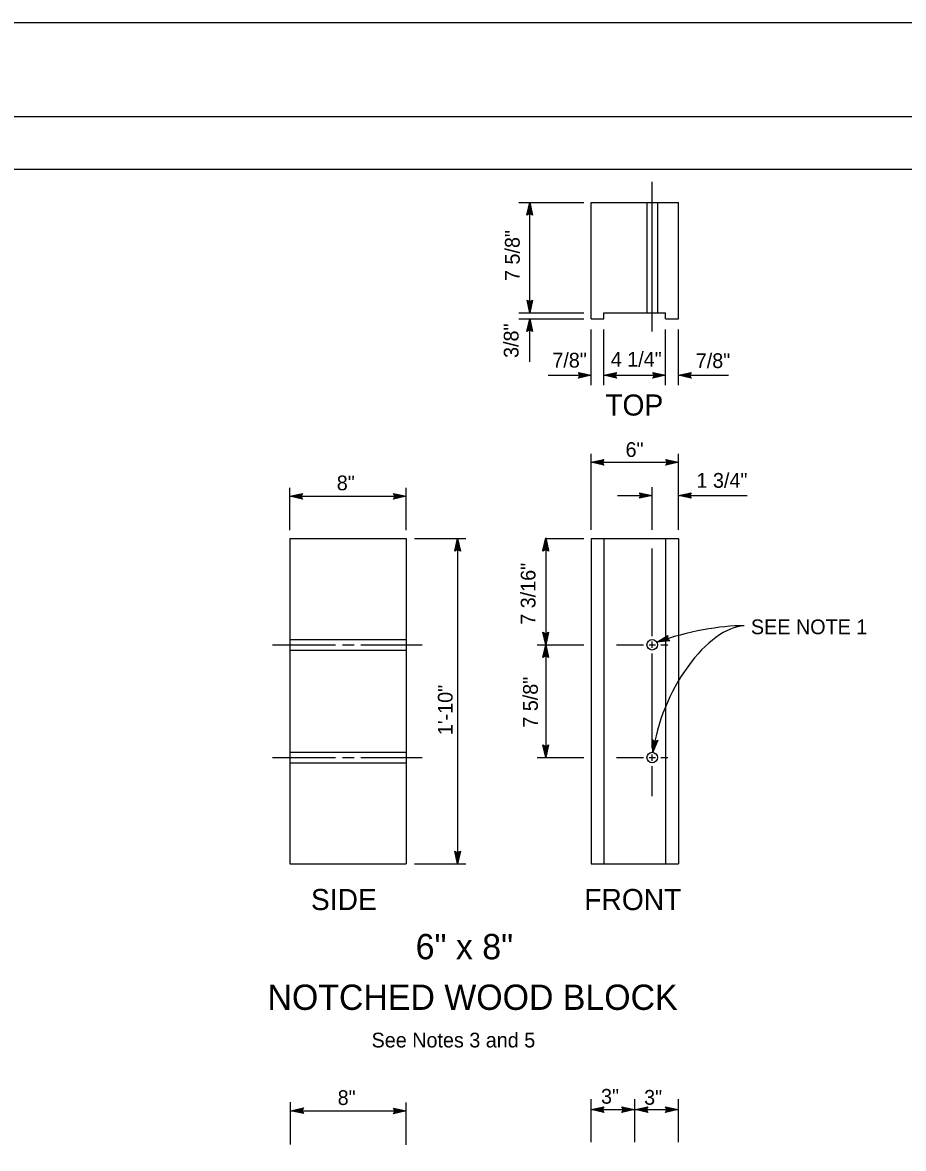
# Model space of a CAD drawing. Extents: x -894 to 866, y -476 to 714.
# Drawn here: x -411 to 7, y 180 to 714 of the extents above; entities that cross this region are included whole.
import ezdxf

# ---------------------------------------------------------------- set-up
doc = ezdxf.new("R2010")
doc.units = 0
for name, color, linetype in [('10 Sheet Format', 7, 'Continuous'), ('56 Stage 3 Anno', 7, 'Continuous'), ('57 Undefined', 7, 'Continuous'), ('60 Nongeo Data', 7, 'Continuous')]:
    doc.layers.add(name, color=color, linetype=linetype)

msp = doc.modelspace()

# ---------------------------------------------------------------- linework, layer by layer
at = {"layer": '10 Sheet Format'}
for p, q in [((-863.43, 668.96), (836.57, 668.96)), ((-813.45, 643.96), (811.55, 643.96))]:
    msp.add_line(p, q, dxfattribs=at)
for points in [[(-894.04, 713.56), (865.96, 713.56), (865.96, -476.44), (-894.04, -476.44)], [(-863.43, 668.96), (836.57, 668.96), (836.57, -431.04), (-863.43, -431.04)]]:
    msp.add_lwpolyline(points, close=True, dxfattribs=at)
at = {"layer": '56 Stage 3 Anno'}
for p, q in [((-112.38, 567.09), (-112.38, 637.95)), ((-175.52, 628.23), (-144.86, 628.23)), ((-171.73, 622.23), (-170.39, 628.23)), ((-171.37, 622.45), (-170.39, 626.85)), ((-171.01, 622.68), (-170.39, 625.47)), ((-170.39, 575.87), (-170.39, 628.23)), ((-170.39, 628.23), (-170.39, 628.23)), ((-170.39, 628.23), (-169.06, 622.23)), ((-170.39, 626.84), (-169.42, 622.47)), ((-170.39, 625.47), (-169.77, 622.65)), ((-170.39, 623.03), (-171.73, 622.23)), ((-171.73, 622.23), (-171.73, 622.23)), ((-170.67, 622.86), (-170.39, 624.09)), ((-170.39, 624.09), (-170.12, 622.88)), ((-169.06, 622.23), (-170.39, 623.03)), ((-169.06, 622.23), (-169.06, 622.23)), ((-170.39, 575.87), (-171.72, 581.87)), ((-171.72, 581.87), (-171.72, 581.87)), ((-171.72, 581.87), (-170.39, 581.07)), ((-170.39, 577.26), (-171.36, 581.64)), ((-170.39, 578.64), (-171.01, 581.46)), ((-170.39, 580.02), (-170.65, 581.23)), ((-170.39, 581.07), (-169.05, 581.87)), ((-169.05, 581.87), (-170.39, 575.87)), ((-169.41, 581.66), (-170.39, 577.25)), ((-169.77, 581.42), (-170.39, 578.64)), ((-170.11, 581.25), (-170.39, 580.02)), ((-169.05, 581.87), (-169.05, 581.87)), ((-175.52, 575.87), (-144.86, 575.87)), ((-175.52, 573.12), (-144.86, 573.12)), ((-171.73, 567.12), (-170.39, 573.12)), ((-171.37, 567.33), (-170.39, 571.74)), ((-170.39, 575.87), (-170.39, 575.87)), ((-170.39, 552.73), (-170.39, 573.12)), ((-170.39, 573.12), (-170.39, 573.12)), ((-170.39, 573.12), (-169.06, 567.12)), ((-170.39, 571.73), (-169.42, 567.35)), ((-170.39, 567.92), (-171.73, 567.12)), ((-171.73, 567.12), (-171.73, 567.12)), ((-171.01, 567.57), (-170.39, 570.35)), ((-170.67, 567.74), (-170.39, 568.97)), ((-170.39, 570.35), (-169.77, 567.53)), ((-170.39, 568.97), (-170.12, 567.76)), ((-169.06, 567.12), (-170.39, 567.92)), ((-169.06, 567.12), (-169.06, 567.12)), ((-141.32, 541.58), (-141.32, 568.04)), ((-135.25, 541.58), (-135.25, 568.04)), ((-106.04, 541.58), (-106.04, 568.04)), ((-99.98, 541.58), (-99.98, 568.04)), ((-161.7, 546.3), (-141.32, 546.3)), ((-146.52, 546.3), (-147.32, 547.64)), ((-147.32, 547.64), (-147.32, 547.64)), ((-147.32, 547.64), (-141.32, 546.3)), ((-141.32, 546.3), (-147.32, 544.97)), ((-147.32, 544.97), (-146.52, 546.3)), ((-147.32, 544.97), (-147.32, 544.97)), ((-147.1, 547.28), (-142.7, 546.3)), ((-142.71, 546.29), (-147.08, 545.33)), ((-144.08, 546.3), (-146.9, 545.67)), ((-146.87, 546.92), (-144.08, 546.3)), ((-146.69, 546.57), (-145.46, 546.3)), ((-145.46, 546.3), (-146.67, 546.03)), ((-141.32, 546.3), (-141.32, 546.3)), ((-135.25, 546.3), (-129.25, 547.63)), ((-135.25, 546.3), (-106.04, 546.3)), ((-129.25, 544.96), (-135.25, 546.3)), ((-135.25, 546.3), (-135.25, 546.3)), ((-129.47, 545.31), (-133.87, 546.3)), ((-133.86, 546.3), (-129.49, 547.27)), ((-132.49, 546.3), (-129.67, 546.92)), ((-129.7, 545.67), (-132.49, 546.3)), ((-131.11, 546.29), (-129.9, 546.56)), ((-129.88, 546.02), (-131.11, 546.29)), ((-129.25, 547.63), (-130.05, 546.3)), ((-130.05, 546.3), (-129.25, 544.96)), ((-129.25, 547.63), (-129.25, 547.63)), ((-129.25, 544.96), (-129.25, 544.96)), ((-111.24, 546.3), (-112.04, 547.64)), ((-112.04, 547.64), (-112.04, 547.64)), ((-112.04, 547.64), (-106.04, 546.3)), ((-106.04, 546.3), (-112.04, 544.97)), ((-112.04, 544.97), (-111.24, 546.3)), ((-112.04, 544.97), (-112.04, 544.97)), ((-111.83, 547.28), (-107.42, 546.3)), ((-107.43, 546.29), (-111.81, 545.33)), ((-108.81, 546.3), (-111.63, 545.67)), ((-111.59, 546.92), (-108.81, 546.3)), ((-111.42, 546.57), (-110.19, 546.3)), ((-110.19, 546.3), (-111.4, 546.03)), ((-106.04, 546.3), (-106.04, 546.3)), ((-99.98, 546.3), (-93.98, 547.63)), ((-99.98, 546.3), (-76.2, 546.3)), ((-93.98, 544.96), (-99.98, 546.3)), ((-99.98, 546.3), (-99.98, 546.3)), ((-94.2, 545.31), (-98.6, 546.3)), ((-98.59, 546.3), (-94.21, 547.27)), ((-97.22, 546.3), (-94.39, 546.92)), ((-94.43, 545.67), (-97.22, 546.3)), ((-95.84, 546.29), (-94.63, 546.56)), ((-94.61, 546.02), (-95.84, 546.29)), ((-93.98, 547.63), (-94.78, 546.3)), ((-94.78, 546.3), (-93.98, 544.96)), ((-93.98, 547.63), (-93.98, 547.63)), ((-93.98, 544.96), (-93.98, 544.96)), ((-141.32, 472.95), (-141.32, 508.99)), ((-99.98, 472.95), (-99.98, 508.99)), ((-141.32, 505.05), (-135.32, 506.38)), ((-141.32, 505.05), (-99.98, 505.05)), ((-135.32, 503.71), (-141.32, 505.05)), ((-141.32, 505.05), (-141.32, 505.05)), ((-135.53, 504.06), (-139.94, 505.05)), ((-139.93, 505.05), (-135.55, 506.02)), ((-138.55, 505.05), (-135.73, 505.67)), ((-135.77, 504.42), (-138.55, 505.05)), ((-137.17, 505.05), (-135.96, 505.31)), ((-135.94, 504.77), (-137.17, 505.05)), ((-135.32, 506.38), (-136.12, 505.05)), ((-136.12, 505.05), (-135.32, 503.71)), ((-135.32, 506.38), (-135.32, 506.38)), ((-135.32, 503.71), (-135.32, 503.71)), ((-105.18, 505.05), (-105.98, 506.39)), ((-105.98, 506.39), (-105.98, 506.39)), ((-105.98, 506.39), (-99.98, 505.05)), ((-99.98, 505.05), (-105.98, 503.72)), ((-105.98, 503.72), (-105.18, 505.05)), ((-105.98, 503.72), (-105.98, 503.72)), ((-105.76, 506.03), (-101.36, 505.05)), ((-101.37, 505.05), (-105.74, 504.08)), ((-102.74, 505.05), (-105.57, 504.42)), ((-105.53, 505.67), (-102.74, 505.05)), ((-105.35, 505.33), (-104.12, 505.05)), ((-104.12, 505.05), (-105.33, 504.78)), ((-99.98, 505.05), (-99.98, 505.05)), ((-284.07, 472.88), (-284.07, 492.89)), ((-228.95, 472.88), (-228.95, 492.89)), ((-112.38, 472.95), (-112.38, 493.3)), ((-284.07, 488.95), (-278.07, 490.28)), ((-284.07, 488.95), (-228.95, 488.95)), ((-278.07, 487.61), (-284.07, 488.95)), ((-284.07, 488.95), (-284.07, 488.95)), ((-278.29, 487.97), (-282.69, 488.95)), ((-282.68, 488.95), (-278.31, 489.92)), ((-281.31, 488.95), (-278.48, 489.57)), ((-278.52, 488.33), (-281.31, 488.95)), ((-279.93, 488.95), (-278.72, 489.22)), ((-278.7, 488.67), (-279.93, 488.95)), ((-278.07, 490.28), (-278.87, 488.95)), ((-278.87, 488.95), (-278.07, 487.61)), ((-278.07, 490.28), (-278.07, 490.28)), ((-278.07, 487.61), (-278.07, 487.61)), ((-234.15, 488.95), (-234.95, 490.29)), ((-234.95, 490.29), (-234.95, 490.29)), ((-234.95, 490.29), (-228.95, 488.95)), ((-228.95, 488.95), (-234.95, 487.62)), ((-234.95, 487.62), (-234.15, 488.95)), ((-234.95, 487.62), (-234.95, 487.62)), ((-234.74, 489.93), (-230.33, 488.95)), ((-230.35, 488.95), (-234.72, 487.98)), ((-231.72, 488.95), (-234.54, 488.33)), ((-234.5, 489.57), (-231.72, 488.95)), ((-234.33, 489.23), (-233.1, 488.95)), ((-233.1, 488.95), (-234.31, 488.69)), ((-228.95, 488.95), (-228.95, 488.95)), ((-128.82, 489.3), (-112.38, 489.3)), ((-117.58, 489.3), (-118.38, 490.64)), ((-118.38, 490.64), (-118.38, 490.64)), ((-118.38, 490.64), (-112.38, 489.3)), ((-112.38, 489.3), (-118.38, 487.97)), ((-118.38, 487.97), (-117.58, 489.3)), ((-118.38, 487.97), (-118.38, 487.97)), ((-118.16, 490.29), (-113.76, 489.3)), ((-113.77, 489.3), (-118.15, 488.33)), ((-115.14, 489.3), (-117.97, 488.68)), ((-117.93, 489.93), (-115.14, 489.3)), ((-117.75, 489.58), (-116.52, 489.3)), ((-116.52, 489.3), (-117.73, 489.04)), ((-112.38, 489.3), (-112.38, 489.3)), ((-99.98, 489.3), (-93.98, 490.63)), ((-99.98, 489.3), (-67.33, 489.3)), ((-93.98, 487.96), (-99.98, 489.3)), ((-99.98, 489.3), (-99.98, 489.3)), ((-94.2, 488.32), (-98.6, 489.3)), ((-98.59, 489.3), (-94.21, 490.27)), ((-97.22, 489.3), (-94.39, 489.93)), ((-94.43, 488.68), (-97.22, 489.3)), ((-95.84, 489.3), (-94.63, 489.57)), ((-94.61, 489.02), (-95.84, 489.3)), ((-93.98, 490.63), (-94.78, 489.3)), ((-94.78, 489.3), (-93.98, 487.96)), ((-93.98, 490.63), (-93.98, 490.63)), ((-93.98, 487.96), (-93.98, 487.96)), ((-225.02, 468.95), (-200.69, 468.95)), ((-205.97, 462.98), (-204.63, 468.98)), ((-205.97, 462.95), (-204.63, 468.95)), ((-205.61, 463.2), (-204.63, 467.6)), ((-205.61, 463.16), (-204.63, 467.57)), ((-205.25, 463.43), (-204.63, 466.22)), ((-205.25, 463.4), (-204.63, 466.18)), ((-204.91, 463.61), (-204.63, 464.84)), ((-204.91, 463.57), (-204.63, 464.8)), ((-204.63, 468.98), (-204.63, 468.98)), ((-204.63, 468.98), (-203.3, 462.98)), ((-204.63, 468.95), (-204.63, 314.62)), ((-204.63, 468.95), (-204.63, 468.95)), ((-204.63, 468.95), (-203.3, 462.95)), ((-204.63, 467.59), (-203.66, 463.21)), ((-204.63, 467.56), (-203.66, 463.18)), ((-204.63, 466.22), (-204.01, 463.39)), ((-204.63, 466.18), (-204.01, 463.36)), ((-204.63, 464.84), (-204.37, 463.63)), ((-204.63, 464.8), (-204.37, 463.59)), ((-164.18, 463.19), (-162.84, 469.19)), ((-164.18, 462.95), (-162.84, 468.95)), ((-163.83, 463.41), (-162.84, 467.81)), ((-163.83, 463.16), (-162.84, 467.57)), ((-163.47, 463.64), (-162.84, 466.43)), ((-163.47, 463.4), (-162.84, 466.18)), ((-163.12, 463.82), (-162.84, 465.05)), ((-163.12, 463.57), (-162.84, 464.8)), ((-162.84, 469.19), (-162.84, 469.19)), ((-162.84, 469.19), (-161.51, 463.19)), ((-162.84, 468.95), (-144.86, 468.95)), ((-162.84, 468.95), (-162.84, 418.52)), ((-162.84, 468.95), (-162.84, 468.95)), ((-162.84, 468.95), (-161.51, 462.95)), ((-162.84, 467.8), (-161.87, 463.43)), ((-162.84, 467.56), (-161.87, 463.18)), ((-162.84, 466.43), (-162.22, 463.6)), ((-162.84, 466.18), (-162.22, 463.36)), ((-162.84, 465.05), (-162.58, 463.84)), ((-162.84, 464.8), (-162.58, 463.59)), ((-204.63, 463.78), (-205.97, 462.98)), ((-204.63, 463.75), (-205.97, 462.95)), ((-205.97, 462.98), (-205.97, 462.98)), ((-205.97, 462.95), (-205.97, 462.95)), ((-203.3, 462.98), (-204.63, 463.78)), ((-203.3, 462.95), (-204.63, 463.75)), ((-203.3, 462.98), (-203.3, 462.98)), ((-203.3, 462.95), (-203.3, 462.95)), ((-162.84, 463.99), (-164.18, 463.19)), ((-162.84, 463.75), (-164.18, 462.95)), ((-164.18, 463.19), (-164.18, 463.19)), ((-164.18, 462.95), (-164.18, 462.95)), ((-161.51, 463.19), (-162.84, 463.99)), ((-161.51, 462.95), (-162.84, 463.75)), ((-161.51, 463.19), (-161.51, 463.19)), ((-161.51, 462.95), (-161.51, 462.95)), ((-112.38, 422.59), (-112.38, 464.16)), ((-162.84, 418.52), (-164.17, 424.52)), ((-164.17, 424.52), (-164.17, 424.52)), ((-164.17, 424.52), (-162.84, 423.72)), ((-162.85, 419.91), (-163.81, 424.28)), ((-162.84, 421.28), (-163.47, 424.1)), ((-162.84, 422.66), (-163.11, 423.87)), ((-162.84, 423.72), (-161.5, 424.52)), ((-161.5, 424.52), (-162.84, 418.52)), ((-161.86, 424.3), (-162.84, 419.89)), ((-162.22, 424.06), (-162.84, 421.28)), ((-162.56, 423.89), (-162.84, 422.66)), ((-161.5, 424.52), (-161.5, 424.52)), ((-110.22, 419.76), (-104.97, 422.96)), ((-108.9, 420.22), (-105.07, 422.54)), ((-107.6, 420.65), (-105.13, 422.16)), ((-104.97, 422.96), (-105.3, 421.44)), ((-104.97, 422.96), (-104.97, 422.96)), ((-292.32, 418.52), (-262.42, 418.52)), ((-259.19, 418.52), (-253.59, 418.52)), ((-250.46, 418.52), (-221.42, 418.52)), ((-166.84, 418.52), (-144.86, 418.52)), ((-164.18, 412.52), (-162.84, 418.52)), ((-163.83, 412.73), (-162.84, 417.14)), ((-162.84, 418.52), (-162.84, 418.52)), ((-162.84, 418.52), (-162.84, 365.05)), ((-162.84, 418.52), (-162.84, 418.52)), ((-162.84, 418.52), (-161.51, 412.52)), ((-162.84, 417.12), (-161.87, 412.75)), ((-129.29, 418.52), (-116.46, 418.52)), ((-113.9, 418.52), (-110.87, 418.52)), ((-112.38, 417), (-112.38, 420.03)), ((-104.11, 420.43), (-110.22, 419.76)), ((-110.22, 419.76), (-110.22, 419.76)), ((-104.43, 420.7), (-108.91, 420.21)), ((-108.31, 418.52), (-105.01, 418.52)), ((-104.77, 420.96), (-107.6, 420.65)), ((-106.3, 421.1), (-105.24, 421.74)), ((-105.04, 421.23), (-106.3, 421.1)), ((-105.3, 421.44), (-104.11, 420.43)), ((-104.11, 420.43), (-104.11, 420.43)), ((-162.84, 413.32), (-164.18, 412.52)), ((-164.18, 412.52), (-164.18, 412.52)), ((-163.47, 412.97), (-162.84, 415.75)), ((-163.12, 413.14), (-162.84, 414.37)), ((-162.84, 415.75), (-162.22, 412.93)), ((-162.84, 414.37), (-162.58, 413.16)), ((-161.51, 412.52), (-162.84, 413.32)), ((-161.51, 412.52), (-161.51, 412.52)), ((-112.38, 369.61), (-112.38, 414.44)), ((-162.84, 365.05), (-164.17, 371.05)), ((-164.17, 371.05), (-164.17, 371.05)), ((-164.17, 371.05), (-162.84, 370.25)), ((-162.85, 366.44), (-163.81, 370.82)), ((-162.84, 367.81), (-163.47, 370.64)), ((-162.84, 369.2), (-163.11, 370.4)), ((-162.84, 370.25), (-161.5, 371.05)), ((-161.5, 371.05), (-162.84, 365.05)), ((-161.86, 370.84), (-162.84, 366.43)), ((-162.22, 370.6), (-162.84, 367.81)), ((-162.56, 370.43), (-162.84, 369.2)), ((-161.5, 371.05), (-161.5, 371.05)), ((-112.08, 367.53), (-112.36, 373.67)), ((-112.36, 373.67), (-112.36, 373.67)), ((-112.36, 373.67), (-111.18, 372.65)), ((-109.73, 373.21), (-112.08, 367.53)), ((-111.85, 368.9), (-112.04, 373.38)), ((-110.11, 373.06), (-111.84, 368.89)), ((-111.6, 370.25), (-111.73, 373.14)), ((-110.51, 372.89), (-111.6, 370.25)), ((-111.36, 371.61), (-111.42, 372.85)), ((-110.88, 372.78), (-111.36, 371.61)), ((-111.18, 372.65), (-109.73, 373.21)), ((-109.73, 373.21), (-109.73, 373.21)), ((-292.32, 365.05), (-262.42, 365.05)), ((-259.19, 365.05), (-253.59, 365.05)), ((-250.46, 365.05), (-221.42, 365.05)), ((-166.84, 365.05), (-144.86, 365.05)), ((-162.84, 365.05), (-162.84, 365.05)), ((-129.29, 365.05), (-116.46, 365.05)), ((-113.9, 365.05), (-110.87, 365.05)), ((-112.38, 363.54), (-112.38, 366.57)), ((-112.08, 367.53), (-112.08, 367.53)), ((-108.31, 365.05), (-105.01, 365.05)), ((-112.38, 346.76), (-112.38, 360.98)), ((-204.63, 314.62), (-205.96, 320.62)), ((-205.96, 320.62), (-205.96, 320.62)), ((-205.96, 320.62), (-204.63, 319.82)), ((-204.63, 316.01), (-205.6, 320.39)), ((-204.63, 319.82), (-203.29, 320.62)), ((-203.29, 320.62), (-204.63, 314.62)), ((-203.65, 320.4), (-204.63, 316)), ((-203.29, 320.62), (-203.29, 320.62)), ((-204.63, 317.38), (-205.25, 320.21)), ((-204.63, 318.76), (-204.89, 319.97)), ((-204.01, 320.17), (-204.63, 317.38)), ((-204.35, 319.99), (-204.63, 318.76)), ((-225.02, 314.62), (-200.69, 314.62)), ((-204.63, 314.62), (-204.63, 314.62)), ((-141.26, 182.61), (-141.26, 203.11)), ((-120.55, 182.61), (-120.55, 203.11)), ((-99.92, 182.61), (-99.92, 203.11)), ((-283.72, 181.61), (-283.72, 201.58)), ((-283.7, 197.58), (-277.7, 198.91)), ((-283.7, 197.58), (-277.7, 198.91)), ((-277.7, 196.24), (-283.7, 197.58)), ((-283.7, 197.58), (-283.7, 197.58)), ((-277.7, 196.24), (-283.7, 197.58)), ((-283.7, 197.58), (-283.7, 197.58)), ((-277.92, 196.59), (-282.32, 197.58)), ((-277.92, 196.59), (-282.32, 197.58)), ((-282.31, 197.58), (-277.94, 198.55)), ((-282.31, 197.58), (-277.94, 198.55)), ((-280.94, 197.57), (-278.11, 198.2)), ((-280.94, 197.57), (-278.11, 198.2)), ((-278.15, 196.95), (-280.94, 197.57)), ((-278.15, 196.95), (-280.94, 197.57)), ((-279.56, 197.57), (-278.35, 197.84)), ((-279.56, 197.57), (-278.35, 197.84)), ((-278.33, 197.3), (-279.56, 197.57)), ((-278.33, 197.3), (-279.56, 197.57)), ((-277.7, 198.91), (-278.5, 197.58)), ((-277.7, 198.91), (-278.5, 197.58)), ((-278.5, 197.58), (-277.7, 196.24)), ((-278.5, 197.58), (-277.7, 196.24)), ((-277.7, 198.91), (-277.7, 198.91)), ((-277.7, 198.91), (-277.7, 198.91)), ((-234.15, 197.51), (-234.95, 198.85)), ((-234.95, 198.85), (-234.95, 198.85)), ((-234.95, 198.85), (-228.95, 197.51)), ((-234.74, 198.49), (-230.33, 197.51)), ((-234.5, 198.13), (-231.72, 197.51)), ((-234.33, 197.79), (-233.1, 197.51)), ((-228.95, 181.45), (-228.95, 201.51)), ((-141.26, 198.11), (-135.26, 199.44)), ((-135.26, 196.77), (-141.26, 198.11)), ((-141.26, 198.11), (-141.26, 198.11)), ((-141.26, 198.11), (-120.55, 198.11)), ((-135.48, 197.13), (-139.88, 198.11)), ((-139.87, 198.11), (-135.49, 199.08)), ((-138.5, 198.11), (-135.67, 198.73)), ((-135.71, 197.49), (-138.5, 198.11)), ((-137.12, 198.11), (-135.91, 198.37)), ((-135.89, 197.83), (-137.12, 198.11)), ((-135.26, 199.44), (-136.06, 198.11)), ((-136.06, 198.11), (-135.26, 196.77)), ((-135.26, 199.44), (-135.26, 199.44)), ((-125.95, 198.11), (-126.75, 199.45)), ((-126.75, 199.45), (-126.75, 199.45)), ((-126.75, 199.45), (-120.75, 198.11)), ((-125.95, 198.11), (-126.75, 199.45)), ((-126.75, 199.45), (-126.75, 199.45)), ((-126.75, 199.45), (-120.75, 198.11)), ((-120.75, 198.11), (-126.75, 196.78)), ((-126.75, 196.78), (-125.95, 198.11)), ((-120.75, 198.11), (-126.75, 196.78)), ((-126.75, 196.78), (-125.95, 198.11)), ((-126.54, 199.09), (-122.13, 198.11)), ((-126.54, 199.09), (-122.13, 198.11)), ((-122.14, 198.11), (-126.52, 197.14)), ((-122.14, 198.11), (-126.52, 197.14)), ((-123.52, 198.11), (-126.34, 197.49)), ((-123.52, 198.11), (-126.34, 197.49)), ((-126.3, 198.73), (-123.52, 198.11)), ((-126.3, 198.73), (-123.52, 198.11)), ((-126.13, 198.39), (-124.9, 198.11)), ((-126.13, 198.39), (-124.9, 198.11)), ((-124.9, 198.11), (-126.11, 197.84)), ((-124.9, 198.11), (-126.11, 197.84)), ((-120.75, 198.11), (-120.75, 198.11)), ((-120.75, 198.11), (-120.75, 198.11)), ((-120.67, 198.11), (-120.65, 198.11)), ((-120.51, 198.11), (-114.51, 199.44)), ((-120.51, 198.11), (-99.92, 198.11)), ((-114.51, 196.77), (-120.51, 198.11)), ((-120.51, 198.11), (-120.51, 198.11)), ((-114.73, 197.13), (-119.13, 198.11)), ((-119.12, 198.11), (-114.75, 199.08)), ((-117.75, 198.11), (-114.93, 198.73)), ((-114.96, 197.49), (-117.75, 198.11)), ((-116.37, 198.11), (-115.16, 198.37)), ((-115.14, 197.83), (-116.37, 198.11)), ((-114.51, 199.44), (-115.31, 198.11)), ((-115.31, 198.11), (-114.51, 196.77)), ((-114.51, 199.44), (-114.51, 199.44)), ((-105.29, 198.11), (-106.09, 199.45)), ((-106.09, 199.45), (-106.09, 199.45)), ((-106.09, 199.45), (-100.09, 198.11)), ((-100.09, 198.11), (-106.09, 196.78)), ((-106.09, 196.78), (-105.29, 198.11)), ((-105.88, 199.09), (-101.47, 198.11)), ((-101.48, 198.11), (-105.86, 197.14)), ((-102.86, 198.11), (-105.68, 197.49)), ((-105.64, 198.73), (-102.86, 198.11)), ((-105.47, 198.39), (-104.24, 198.11)), ((-104.24, 198.11), (-105.45, 197.84)), ((-100.09, 198.11), (-100.09, 198.11)), ((-283.72, 197.51), (-228.95, 197.51)), ((-277.7, 196.24), (-277.7, 196.24)), ((-277.7, 196.24), (-277.7, 196.24)), ((-228.95, 197.51), (-234.95, 196.18)), ((-234.95, 196.18), (-234.15, 197.51)), ((-234.95, 196.18), (-234.95, 196.18)), ((-230.35, 197.51), (-234.72, 196.54)), ((-231.72, 197.51), (-234.54, 196.88)), ((-233.1, 197.51), (-234.31, 197.24)), ((-228.95, 197.51), (-228.95, 197.51)), ((-135.26, 196.77), (-135.26, 196.77)), ((-126.75, 196.78), (-126.75, 196.78)), ((-126.75, 196.78), (-126.75, 196.78)), ((-114.51, 196.77), (-114.51, 196.77)), ((-106.09, 196.78), (-106.09, 196.78))]:
    msp.add_line(p, q, dxfattribs=at)
for centre, major_axis, ratio, start_param, end_param in [((-82.35, 380.85), (-19.84, -45.6), 0.504436, 3.390727, 5.217754), ((-101.01, 406.29), (-48.81, -15.05), 0.306649, 3.90137, 4.807143)]:
    msp.add_ellipse(centre, major_axis=major_axis, ratio=ratio, start_param=start_param, end_param=end_param, dxfattribs=at)
at = {"layer": '60 Nongeo Data'}
for p, q in [((-141.32, 573.12), (-141.32, 628.23)), ((-141.32, 628.23), (-99.98, 628.23)), ((-114.88, 628.23), (-114.88, 575.87)), ((-109.88, 628.23), (-109.88, 575.87)), ((-99.98, 573.12), (-99.98, 628.23)), ((-141.32, 573.12), (-135.25, 573.12)), ((-135.25, 575.87), (-106.04, 575.87)), ((-135.25, 573.12), (-135.25, 575.87)), ((-106.04, 573.12), (-106.04, 575.87)), ((-106.04, 573.12), (-99.98, 573.12)), ((-284.07, 468.95), (-228.95, 468.95)), ((-284.07, 468.95), (-284.07, 314.62)), ((-228.95, 468.95), (-228.95, 314.62)), ((-141.32, 468.95), (-141.32, 314.62)), ((-141.32, 468.95), (-99.98, 468.95)), ((-135.25, 468.95), (-135.25, 314.62)), ((-106.04, 468.95), (-106.04, 314.62)), ((-99.98, 468.95), (-99.98, 314.62)), ((-284.07, 421.02), (-228.95, 421.02)), ((-284.07, 416.02), (-228.95, 416.02)), ((-284.07, 367.55), (-228.95, 367.55)), ((-284.07, 362.55), (-228.95, 362.55)), ((-284.07, 314.62), (-228.95, 314.62)), ((-141.32, 314.62), (-99.98, 314.62))]:
    msp.add_line(p, q, dxfattribs=at)
for centre in [(-112.38, 418.52), (-112.38, 365.05)]:
    msp.add_circle(centre, 2.5, dxfattribs=at)

# ---------------------------------------------------------------- texts
at = {"layer": '57 Undefined'}
for s, p in [('7 5/8"', (-175.17, 591.02)), ('3/8"', (-175.73, 554.52)), ('7 3/16"', (-167.71, 428.01)), ('7 5/8"', (-166.59, 379.21)), ('1\'-10"', (-206.97, 375.67))]:
    msp.add_text(s, height=7, rotation=90, dxfattribs=at).set_placement(p)
for s, height, p in [('7/8"', 7, (-159.72, 549.96)), ('4 1/4"', 7, (-132.03, 550.38)), ('7/8"', 7, (-91.75, 549.72)), ('TOP', 10, (-134.64, 527.2)), ('6"', 7, (-125.04, 507.58)), ('8"', 7, (-261.87, 491.77)), ('1 3/4"', 7, (-91.42, 492.96)), ('SEE NOTE 1', 7, (-65.62, 423.53)), ('SIDE', 10, (-274.12, 292.73)), ('FRONT', 10, (-144.62, 292.73)), ('6" x 8"', 12, (-224.49, 269.4)), ('NOTCHED WOOD BLOCK', 12, (-294.7, 245.4)), ('See Notes 3 and 5', 7, (-245.37, 227.58)), ('8"', 7, (-261.46, 200.3)), ('3"', 7, (-136.64, 200.92)), ('3"', 7, (-116.23, 200.43))]:
    msp.add_text(s, height=height, dxfattribs=at).set_placement(p)

doc.saveas('drawing.dxf')
